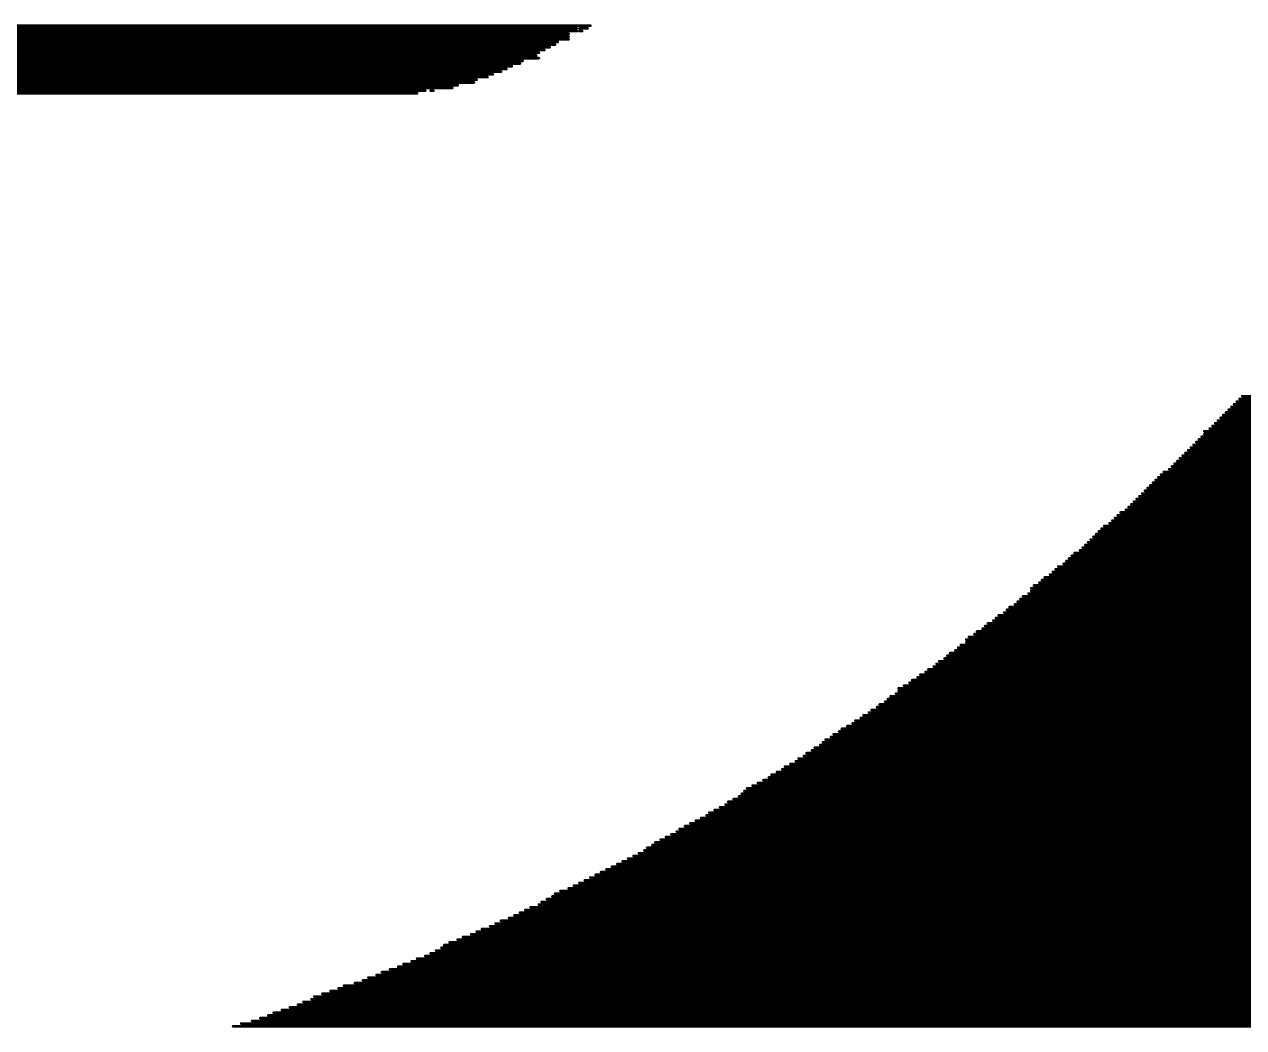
# Model space of a CAD drawing. Header units: millimetres. Extents: x 24.4 to 70.3, y 27.3 to 70.9.
# Drawn here: x 47.264 to 47.992, y 38.309 to 38.909 of the extents above; entities that cross this region are included whole.
import ezdxf

# ---------------------------------------------------------------- set-up
doc = ezdxf.new("R2010")
doc.units = ezdxf.units.MM
doc.layers.add('TopOverlay', color=2, linetype='Continuous')

msp = doc.modelspace()

# ---------------------------------------------------------------- linework, layer by layer
at = {"layer": 'TopOverlay', "const_width": 0.00162}
for points in [[(46.25638, 38.90794), (47.60214, 38.90794)], [(46.26123, 38.90633), (47.59406, 38.90633)], [(46.26123, 38.9047), (47.59406, 38.9047)], [(46.26446, 38.90309), (47.58921, 38.90309)], [(46.26608, 38.90147), (47.58921, 38.90147)], [(46.26608, 38.89987), (47.58921, 38.89987)], [(47.59567, 38.90633), (47.60052, 38.90633)], [(47.59567, 38.9047), (47.59729, 38.9047)], [(46.27254, 38.89824), (47.58275, 38.89824)], [(46.27416, 38.89664), (47.58113, 38.89664)], [(46.279, 38.89501), (47.5779, 38.89501)], [(46.28061, 38.8934), (47.57466, 38.8934)], [(46.28223, 38.89178), (47.57144, 38.89178)], [(46.28546, 38.89017), (47.56982, 38.89017)], [(46.28869, 38.88856), (47.57144, 38.88856)], [(46.29354, 38.88694), (47.56175, 38.88694)], [(46.29515, 38.88532), (47.56013, 38.88532)], [(46.3, 38.8837), (47.55528, 38.8837)], [(46.30323, 38.88209), (47.55206, 38.88209)], [(46.3097, 38.88047), (47.54882, 38.88047)], [(46.31131, 38.87886), (47.54397, 38.87886)], [(46.31454, 38.87724), (47.54074, 38.87724)], [(46.32101, 38.87563), (47.53428, 38.87563)], [(46.32423, 38.87402), (47.53266, 38.87402)], [(46.33392, 38.87239), (47.52298, 38.87239)], [(46.33392, 38.87078), (47.51974, 38.87078)], [(46.35009, 38.86917), (47.50359, 38.86917)], [(46.35655, 38.86755), (47.49874, 38.86755)], [(47.50682, 38.86917), (47.50843, 38.86917)], [(47.98663, 38.68176), (49.43901, 38.68176)], [(47.98825, 38.68338), (49.43901, 38.68338)], [(47.98987, 38.68498), (49.43901, 38.68498)], [(47.99148, 38.68661), (49.43901, 38.68661)], [(47.98017, 38.6753), (49.43901, 38.6753)], [(47.9818, 38.67691), (49.43901, 38.67691)], [(47.9834, 38.67853), (49.43901, 38.67853)], [(47.98502, 38.68014), (49.43901, 38.68014)], [(47.9721, 38.66722), (49.43901, 38.66722)], [(47.97371, 38.66883), (49.43901, 38.66883)], [(47.97532, 38.67045), (49.43901, 38.67045)], [(47.97694, 38.67206), (49.43901, 38.67206)], [(47.97855, 38.67367), (49.43901, 38.67367)], [(47.96563, 38.66076), (49.43901, 38.66076)], [(47.96725, 38.66237), (49.43901, 38.66237)], [(47.96887, 38.66561), (49.43901, 38.66561)], [(47.96887, 38.66399), (49.43901, 38.66399)], [(47.95755, 38.65267), (49.43901, 38.65267)], [(47.95918, 38.65429), (49.43901, 38.65429)], [(47.96079, 38.65591), (49.43901, 38.65591)], [(47.9624, 38.65752), (49.43901, 38.65752)], [(47.96402, 38.65914), (49.43901, 38.65914)], [(47.9511, 38.64622), (49.43901, 38.64622)], [(47.95271, 38.64783), (49.43901, 38.64783)], [(47.95432, 38.64946), (49.43901, 38.64946)], [(47.95594, 38.65106), (49.43901, 38.65106)], [(47.9414, 38.63814), (49.43901, 38.63814)], [(47.94302, 38.63975), (49.43901, 38.63975)], [(47.94463, 38.64137), (49.43901, 38.64137)], [(47.94787, 38.64299), (49.43901, 38.64299)], [(47.94947, 38.64461), (49.43901, 38.64461)], [(47.93493, 38.63168), (49.43901, 38.63168)], [(47.93655, 38.6333), (49.43901, 38.6333)], [(47.93817, 38.6349), (49.43901, 38.6349)], [(47.93978, 38.63652), (49.43901, 38.63652)], [(47.92686, 38.6236), (49.43901, 38.6236)], [(47.92848, 38.62521), (49.43901, 38.62521)], [(47.93009, 38.62683), (49.43901, 38.62683)], [(47.93171, 38.62845), (49.43901, 38.62845)], [(47.93332, 38.63006), (49.43901, 38.63006)], [(47.91878, 38.61714), (49.43901, 38.61714)], [(47.92202, 38.61875), (49.43901, 38.61875)], [(47.92363, 38.62037), (49.43901, 38.62037)], [(47.92524, 38.62199), (49.43901, 38.62199)], [(47.90908, 38.60906), (49.43901, 38.60906)], [(47.91233, 38.61067), (49.43901, 38.61067)], [(47.91394, 38.61228), (49.43901, 38.61228)], [(47.91555, 38.6139), (49.43901, 38.6139)], [(47.91717, 38.61552), (49.43901, 38.61552)], [(47.90263, 38.6026), (49.43901, 38.6026)], [(47.90425, 38.60422), (49.43901, 38.60422)], [(47.90587, 38.60582), (49.43901, 38.60582)], [(47.90748, 38.60744), (49.43901, 38.60744)], [(47.89455, 38.59451), (49.43901, 38.59451)], [(47.89616, 38.59614), (49.43901, 38.59614)], [(47.89778, 38.59775), (49.43901, 38.59775)], [(47.8994, 38.59937), (49.43901, 38.59937)], [(47.90103, 38.60098), (49.43901, 38.60098)], [(47.88647, 38.58806), (49.43901, 38.58806)], [(47.88809, 38.58967), (49.43901, 38.58967)], [(47.88971, 38.59128), (49.43901, 38.59128)], [(47.89132, 38.59292), (49.43901, 38.59292)], [(47.87677, 38.57999), (49.43901, 38.57999)], [(47.87839, 38.5816), (49.43901, 38.5816)], [(47.88001, 38.5832), (49.43901, 38.5832)], [(47.88162, 38.58482), (49.43901, 38.58482)], [(47.88485, 38.58645), (49.43901, 38.58645)], [(47.8671, 38.57352), (49.43901, 38.57352)], [(47.87032, 38.57514), (49.43901, 38.57514)], [(47.87194, 38.57675), (49.43901, 38.57675)], [(47.87354, 38.57836), (49.43901, 38.57836)], [(47.85901, 38.56545), (49.43901, 38.56545)], [(47.86063, 38.56706), (49.43901, 38.56706)], [(47.86385, 38.56867), (49.43901, 38.56867)], [(47.86547, 38.5719), (49.43901, 38.5719)], [(47.86547, 38.57028), (49.43901, 38.57028)], [(47.85092, 38.55897), (49.43901, 38.55897)], [(47.85254, 38.5606), (49.43901, 38.5606)], [(47.85577, 38.5622), (49.43901, 38.5622)], [(47.85739, 38.56382), (49.43901, 38.56382)], [(47.83962, 38.55089), (49.43901, 38.55089)], [(47.84285, 38.55251), (49.43901, 38.55251)], [(47.84447, 38.55413), (49.43901, 38.55413)], [(47.84607, 38.55575), (49.43901, 38.55575)], [(47.84931, 38.55735), (49.43901, 38.55735)], [(47.83155, 38.54443), (49.43901, 38.54443)], [(47.83316, 38.54606), (49.43901, 38.54606)], [(47.83639, 38.54767), (49.43901, 38.54767)], [(47.83801, 38.54929), (49.43901, 38.54929)], [(47.82186, 38.53636), (49.43901, 38.53636)], [(47.82347, 38.53797), (49.43901, 38.53797)], [(47.82669, 38.54122), (49.43901, 38.54122)], [(47.82669, 38.53959), (49.43901, 38.53959)], [(47.82831, 38.54283), (49.43901, 38.54283)], [(47.81377, 38.5299), (49.43901, 38.5299)], [(47.81539, 38.53151), (49.43901, 38.53151)], [(47.81701, 38.53312), (49.43901, 38.53312)], [(47.82023, 38.53474), (49.43901, 38.53474)], [(47.80247, 38.52183), (49.43901, 38.52183)], [(47.80408, 38.52344), (49.43901, 38.52344)], [(47.8073, 38.52506), (49.43901, 38.52506)], [(47.80892, 38.52666), (49.43901, 38.52666)], [(47.81053, 38.52829), (49.43901, 38.52829)], [(47.79277, 38.51537), (49.43901, 38.51537)], [(47.7944, 38.51696), (49.43901, 38.51696)], [(47.79762, 38.5186), (49.43901, 38.5186)], [(47.79924, 38.52022), (49.43901, 38.52022)], [(47.78147, 38.50728), (49.43901, 38.50728)], [(47.78469, 38.50889), (49.43901, 38.50889)], [(47.78632, 38.51212), (49.43901, 38.51212)], [(47.78632, 38.51051), (49.43901, 38.51051)], [(47.78954, 38.51373), (49.43901, 38.51373)], [(47.77338, 38.50082), (49.43901, 38.50082)], [(47.77501, 38.50244), (49.43901, 38.50244)], [(47.77823, 38.50405), (49.43901, 38.50405)], [(47.77985, 38.50566), (49.43901, 38.50566)], [(47.76047, 38.49275), (49.43901, 38.49275)], [(47.76369, 38.49436), (49.43901, 38.49436)], [(47.76531, 38.49597), (49.43901, 38.49597)], [(47.76854, 38.4976), (49.43901, 38.4976)], [(47.77016, 38.4992), (49.43901, 38.4992)], [(47.75076, 38.48628), (49.43901, 38.48628)], [(47.75238, 38.4879), (49.43901, 38.4879)], [(47.75562, 38.48951), (49.43901, 38.48951)], [(47.75885, 38.49113), (49.43901, 38.49113)], [(47.73946, 38.47821), (49.43901, 38.47821)], [(47.74107, 38.47981), (49.43901, 38.47981)], [(47.74269, 38.48142), (49.43901, 38.48142)], [(47.74592, 38.48306), (49.43901, 38.48306)], [(47.74754, 38.48466), (49.43901, 38.48466)], [(47.72977, 38.47174), (49.43901, 38.47174)], [(47.73137, 38.47334), (49.43901, 38.47334)], [(47.73461, 38.47497), (49.43901, 38.47497)], [(47.73622, 38.47659), (49.43901, 38.47659)], [(47.71684, 38.46366), (49.43901, 38.46366)], [(47.71845, 38.46527), (49.43901, 38.46527)], [(47.72168, 38.4669), (49.43901, 38.4669)], [(47.72492, 38.46851), (49.43901, 38.46851)], [(47.72654, 38.47013), (49.43901, 38.47013)], [(47.70553, 38.45721), (49.43901, 38.45721)], [(47.70876, 38.45881), (49.43901, 38.45881)], [(47.71037, 38.46044), (49.43901, 38.46044)], [(47.71362, 38.46205), (49.43901, 38.46205)], [(47.69261, 38.44912), (49.43901, 38.44912)], [(47.69422, 38.45074), (49.43901, 38.45074)], [(47.69584, 38.45236), (49.43901, 38.45236)], [(47.69907, 38.45396), (49.43901, 38.45396)], [(47.7023, 38.45558), (49.43901, 38.45558)], [(47.68291, 38.44266), (49.43901, 38.44266)], [(47.68452, 38.44427), (49.43901, 38.44427)], [(47.68776, 38.44589), (49.43901, 38.44589)], [(47.69099, 38.4475), (49.43901, 38.4475)], [(47.66837, 38.43458), (49.43901, 38.43458)], [(47.6716, 38.4362), (49.43901, 38.4362)], [(47.67322, 38.43782), (49.43901, 38.43782)], [(47.67646, 38.43943), (49.43901, 38.43943)], [(47.67968, 38.44104), (49.43901, 38.44104)], [(47.65545, 38.42812), (49.43901, 38.42812)], [(47.65868, 38.42973), (49.43901, 38.42973)], [(47.66191, 38.43136), (49.43901, 38.43136)], [(47.66515, 38.43297), (49.43901, 38.43297)], [(47.64091, 38.42005), (49.43901, 38.42005)], [(47.64414, 38.42166), (49.43901, 38.42166)], [(47.64737, 38.42328), (49.43901, 38.42328)], [(47.65061, 38.42489), (49.43901, 38.42489)], [(47.65383, 38.42651), (49.43901, 38.42651)], [(47.63122, 38.41358), (49.43901, 38.41358)], [(47.63445, 38.41519), (49.43901, 38.41519)], [(47.63607, 38.41681), (49.43901, 38.41681)], [(47.6393, 38.41843), (49.43901, 38.41843)], [(47.61506, 38.4055), (49.43901, 38.4055)], [(47.61829, 38.40713), (49.43901, 38.40713)], [(47.62152, 38.40874), (49.43901, 38.40874)], [(47.62476, 38.41034), (49.43901, 38.41034)], [(47.62798, 38.41196), (49.43901, 38.41196)], [(47.60214, 38.39904), (49.43901, 38.39904)], [(47.60536, 38.40065), (49.43901, 38.40065)], [(47.60859, 38.40227), (49.43901, 38.40227)], [(47.61183, 38.40389), (49.43901, 38.40389)], [(47.58436, 38.39096), (49.43901, 38.39096)], [(47.58921, 38.39257), (49.43901, 38.39257)], [(47.59245, 38.39419), (49.43901, 38.39419)], [(47.59567, 38.3958), (49.43901, 38.3958)], [(47.5989, 38.39742), (49.43901, 38.39742)], [(47.57306, 38.3845), (49.43901, 38.3845)], [(47.57629, 38.38612), (49.43901, 38.38612)], [(47.57952, 38.38774), (49.43901, 38.38774)], [(47.58113, 38.38935), (49.43901, 38.38935)], [(47.5569, 38.37642), (49.43901, 38.37642)], [(47.56013, 38.37804), (49.43901, 38.37804)], [(47.56336, 38.37965), (49.43901, 38.37965)], [(47.56659, 38.38127), (49.43901, 38.38127)], [(47.57144, 38.38289), (49.43901, 38.38289)], [(47.54237, 38.36995), (49.43901, 38.36995)], [(47.54559, 38.37157), (49.43901, 38.37157)], [(47.54882, 38.37319), (49.43901, 38.37319)], [(47.55367, 38.37481), (49.43901, 38.37481)], [(47.52298, 38.36189), (49.43901, 38.36189)], [(47.5262, 38.3635), (49.43901, 38.3635)], [(47.53105, 38.36511), (49.43901, 38.36511)], [(47.53428, 38.36673), (49.43901, 38.36673)], [(47.53751, 38.36834), (49.43901, 38.36834)], [(47.50682, 38.3538), (49.43901, 38.3538)], [(47.51005, 38.35542), (49.43901, 38.35542)], [(47.51327, 38.35704), (49.43901, 38.35704)], [(47.5149, 38.35866), (49.43901, 38.35866)], [(47.51812, 38.36026), (49.43901, 38.36026)], [(47.49067, 38.34734), (49.43901, 38.34734)], [(47.49551, 38.34895), (49.43901, 38.34895)], [(47.49874, 38.35057), (49.43901, 38.35057)], [(47.50359, 38.35219), (49.43901, 38.35219)], [(47.46966, 38.33926), (49.43901, 38.33926)], [(47.4745, 38.34088), (49.43901, 38.34088)], [(47.47774, 38.3425), (49.43901, 38.3425)], [(47.48259, 38.34411), (49.43901, 38.34411)], [(47.48743, 38.34572), (49.43901, 38.34572)], [(47.4519, 38.3328), (49.43901, 38.3328)], [(47.45511, 38.33442), (49.43901, 38.33442)], [(47.46159, 38.33603), (49.43901, 38.33603)], [(47.46643, 38.33766), (49.43901, 38.33766)], [(47.43089, 38.32473), (49.43901, 38.32473)], [(47.43574, 38.32634), (49.43901, 38.32634)], [(47.43735, 38.32795), (49.43901, 38.32795)], [(47.44219, 38.32957), (49.43901, 38.32957)], [(47.44704, 38.33119), (49.43901, 38.33119)], [(47.41311, 38.31825), (49.43901, 38.31825)], [(47.41797, 38.31987), (49.43901, 38.31987)], [(47.4228, 38.32149), (49.43901, 38.32149)], [(47.42765, 38.32311), (49.43901, 38.32311)], [(47.38889, 38.31019), (49.43901, 38.31019)], [(47.39373, 38.3118), (49.43901, 38.3118)], [(47.40019, 38.31341), (49.43901, 38.31341)], [(47.40504, 38.31503), (49.43901, 38.31503)], [(47.40988, 38.31665), (49.43901, 38.31665)]]:
    msp.add_lwpolyline(points, dxfattribs=at)
at = {"layer": 'TopOverlay', "const_width": 0.000808}
for points in [[(47.60174, 38.90794, 1), (47.60255, 38.90794, 1)], [(47.58881, 38.90309, 1), (47.58961, 38.90309, 1)], [(47.58881, 38.90147, 1), (47.58961, 38.90147, 1)], [(47.58881, 38.89987, 1), (47.58961, 38.89987, 1)], [(47.59365, 38.90633, 1), (47.59446, 38.90633, 1)], [(47.59365, 38.9047, 1), (47.59446, 38.9047, 1)], [(47.59526, 38.90633, 1), (47.59607, 38.90633, 1)], [(47.59526, 38.9047, 1), (47.59607, 38.9047, 1)], [(47.59689, 38.9047, 1), (47.59769, 38.9047, 1)], [(47.60012, 38.90633, 1), (47.60092, 38.90633, 1)], [(47.57426, 38.8934, 1), (47.57507, 38.8934, 1)], [(47.57749, 38.89501, 1), (47.5783, 38.89501, 1)], [(47.58073, 38.89664, 1), (47.58153, 38.89664, 1)], [(47.58235, 38.89824, 1), (47.58315, 38.89824, 1)], [(47.55972, 38.88532, 1), (47.56053, 38.88532, 1)], [(47.56134, 38.88694, 1), (47.56215, 38.88694, 1)], [(47.56942, 38.89017, 1), (47.57023, 38.89017, 1)], [(47.57104, 38.89178, 1), (47.57185, 38.89178, 1)], [(47.57104, 38.88856, 1), (47.57185, 38.88856, 1)], [(47.54357, 38.87886, 1), (47.54437, 38.87886, 1)], [(47.54842, 38.88047, 1), (47.54922, 38.88047, 1)], [(47.55166, 38.88209, 1), (47.55247, 38.88209, 1)], [(47.55488, 38.8837, 1), (47.55568, 38.8837, 1)], [(47.51933, 38.87078, 1), (47.52014, 38.87078, 1)], [(47.52257, 38.87239, 1), (47.52338, 38.87239, 1)], [(47.53226, 38.87402, 1), (47.53307, 38.87402, 1)], [(47.53387, 38.87563, 1), (47.53468, 38.87563, 1)], [(47.54034, 38.87724, 1), (47.54115, 38.87724, 1)], [(47.49834, 38.86755, 1), (47.49914, 38.86755, 1)], [(47.50319, 38.86917, 1), (47.50399, 38.86917, 1)], [(47.50641, 38.86917, 1), (47.50722, 38.86917, 1)], [(47.50803, 38.86917, 1), (47.50884, 38.86917, 1)], [(47.98623, 38.68176, 1), (47.98704, 38.68176, 1)], [(47.98784, 38.68338, 1), (47.98865, 38.68338, 1)], [(47.98947, 38.68498, 1), (47.99027, 38.68498, 1)], [(47.99108, 38.68661, 1), (47.99189, 38.68661, 1)], [(47.97977, 38.6753, 1), (47.98057, 38.6753, 1)], [(47.9814, 38.67691, 1), (47.98221, 38.67691, 1)], [(47.983, 38.67853, 1), (47.98381, 38.67853, 1)], [(47.98462, 38.68014, 1), (47.98543, 38.68014, 1)], [(47.97169, 38.66722, 1), (47.9725, 38.66722, 1)], [(47.97331, 38.66883, 1), (47.97411, 38.66883, 1)], [(47.97492, 38.67045, 1), (47.97573, 38.67045, 1)], [(47.97653, 38.67206, 1), (47.97734, 38.67206, 1)], [(47.97815, 38.67367, 1), (47.97896, 38.67367, 1)], [(47.96523, 38.66076, 1), (47.96604, 38.66076, 1)], [(47.96684, 38.66237, 1), (47.96765, 38.66237, 1)], [(47.96847, 38.66561, 1), (47.96927, 38.66561, 1)], [(47.96847, 38.66399, 1), (47.96927, 38.66399, 1)], [(47.95715, 38.65267, 1), (47.95795, 38.65267, 1)], [(47.95877, 38.65429, 1), (47.95958, 38.65429, 1)], [(47.96038, 38.65591, 1), (47.96119, 38.65591, 1)], [(47.962, 38.65752, 1), (47.96281, 38.65752, 1)], [(47.96362, 38.65914, 1), (47.96443, 38.65914, 1)], [(47.95069, 38.64622, 1), (47.9515, 38.64622, 1)], [(47.9523, 38.64783, 1), (47.95311, 38.64783, 1)], [(47.95391, 38.64946, 1), (47.95472, 38.64946, 1)], [(47.95554, 38.65106, 1), (47.95634, 38.65106, 1)], [(47.941, 38.63814, 1), (47.9418, 38.63814, 1)], [(47.94261, 38.63975, 1), (47.94342, 38.63975, 1)], [(47.94423, 38.64137, 1), (47.94504, 38.64137, 1)], [(47.94746, 38.64299, 1), (47.94827, 38.64299, 1)], [(47.94907, 38.64461, 1), (47.94988, 38.64461, 1)], [(47.93453, 38.63168, 1), (47.93534, 38.63168, 1)], [(47.93615, 38.6333, 1), (47.93696, 38.6333, 1)], [(47.93777, 38.6349, 1), (47.93857, 38.6349, 1)], [(47.93938, 38.63652, 1), (47.94019, 38.63652, 1)], [(47.92645, 38.6236, 1), (47.92726, 38.6236, 1)], [(47.92808, 38.62521, 1), (47.92888, 38.62521, 1)], [(47.92968, 38.62683, 1), (47.93049, 38.62683, 1)], [(47.93131, 38.62845, 1), (47.93211, 38.62845, 1)], [(47.93292, 38.63006, 1), (47.93373, 38.63006, 1)], [(47.91838, 38.61714, 1), (47.91919, 38.61714, 1)], [(47.92161, 38.61875, 1), (47.92242, 38.61875, 1)], [(47.92323, 38.62037, 1), (47.92404, 38.62037, 1)], [(47.92484, 38.62199, 1), (47.92564, 38.62199, 1)], [(47.90868, 38.60906, 1), (47.90949, 38.60906, 1)], [(47.91192, 38.61067, 1), (47.91273, 38.61067, 1)], [(47.91353, 38.61228, 1), (47.91434, 38.61228, 1)], [(47.91515, 38.6139, 1), (47.91595, 38.6139, 1)], [(47.91676, 38.61552, 1), (47.91757, 38.61552, 1)], [(47.90223, 38.6026, 1), (47.90303, 38.6026, 1)], [(47.90384, 38.60422, 1), (47.90465, 38.60422, 1)], [(47.90546, 38.60582, 1), (47.90627, 38.60582, 1)], [(47.90707, 38.60744, 1), (47.90788, 38.60744, 1)], [(47.89414, 38.59451, 1), (47.89495, 38.59451, 1)], [(47.89576, 38.59614, 1), (47.89657, 38.59614, 1)], [(47.89737, 38.59775, 1), (47.89818, 38.59775, 1)], [(47.89899, 38.59937, 1), (47.8998, 38.59937, 1)], [(47.90063, 38.60098, 1), (47.90144, 38.60098, 1)], [(47.88606, 38.58806, 1), (47.88687, 38.58806, 1)], [(47.88769, 38.58967, 1), (47.88849, 38.58967, 1)], [(47.8893, 38.59128, 1), (47.89011, 38.59128, 1)], [(47.89092, 38.59292, 1), (47.89172, 38.59292, 1)], [(47.87637, 38.57999, 1), (47.87718, 38.57999, 1)], [(47.87799, 38.5816, 1), (47.87879, 38.5816, 1)], [(47.87961, 38.5832, 1), (47.88042, 38.5832, 1)], [(47.88122, 38.58482, 1), (47.88203, 38.58482, 1)], [(47.88445, 38.58645, 1), (47.88526, 38.58645, 1)], [(47.86669, 38.57352, 1), (47.8675, 38.57352, 1)], [(47.86991, 38.57514, 1), (47.87072, 38.57514, 1)], [(47.87153, 38.57675, 1), (47.87234, 38.57675, 1)], [(47.87314, 38.57836, 1), (47.87395, 38.57836, 1)], [(47.85861, 38.56545, 1), (47.85941, 38.56545, 1)], [(47.86022, 38.56706, 1), (47.86103, 38.56706, 1)], [(47.86345, 38.56867, 1), (47.86426, 38.56867, 1)], [(47.86507, 38.5719, 1), (47.86587, 38.5719, 1)], [(47.86507, 38.57028, 1), (47.86587, 38.57028, 1)], [(47.85052, 38.55897, 1), (47.85133, 38.55897, 1)], [(47.85213, 38.5606, 1), (47.85294, 38.5606, 1)], [(47.85536, 38.5622, 1), (47.85617, 38.5622, 1)], [(47.85699, 38.56382, 1), (47.85779, 38.56382, 1)], [(47.83922, 38.55089, 1), (47.84003, 38.55089, 1)], [(47.84245, 38.55251, 1), (47.84326, 38.55251, 1)], [(47.84406, 38.55413, 1), (47.84487, 38.55413, 1)], [(47.84567, 38.55575, 1), (47.84648, 38.55575, 1)], [(47.8489, 38.55735, 1), (47.84971, 38.55735, 1)], [(47.83114, 38.54443, 1), (47.83195, 38.54443, 1)], [(47.83275, 38.54606, 1), (47.83356, 38.54606, 1)], [(47.83598, 38.54767, 1), (47.83679, 38.54767, 1)], [(47.83761, 38.54929, 1), (47.83841, 38.54929, 1)], [(47.82145, 38.53636, 1), (47.82226, 38.53636, 1)], [(47.82306, 38.53797, 1), (47.82387, 38.53797, 1)], [(47.82629, 38.54122, 1), (47.8271, 38.54122, 1)], [(47.82629, 38.53959, 1), (47.8271, 38.53959, 1)], [(47.82791, 38.54283, 1), (47.82871, 38.54283, 1)], [(47.81337, 38.5299, 1), (47.81417, 38.5299, 1)], [(47.81498, 38.53151, 1), (47.81579, 38.53151, 1)], [(47.8166, 38.53312, 1), (47.81741, 38.53312, 1)], [(47.81983, 38.53474, 1), (47.82064, 38.53474, 1)], [(47.80207, 38.52183, 1), (47.80287, 38.52183, 1)], [(47.80368, 38.52344, 1), (47.80449, 38.52344, 1)], [(47.8069, 38.52506, 1), (47.80771, 38.52506, 1)], [(47.80852, 38.52666, 1), (47.80933, 38.52666, 1)], [(47.81013, 38.52829, 1), (47.81094, 38.52829, 1)], [(47.79236, 38.51537, 1), (47.79317, 38.51537, 1)], [(47.79399, 38.51696, 1), (47.7948, 38.51696, 1)], [(47.79721, 38.5186, 1), (47.79802, 38.5186, 1)], [(47.79884, 38.52022, 1), (47.79964, 38.52022, 1)], [(47.78106, 38.50728, 1), (47.78187, 38.50728, 1)], [(47.78429, 38.50889, 1), (47.7851, 38.50889, 1)], [(47.78591, 38.51212, 1), (47.78672, 38.51212, 1)], [(47.78591, 38.51051, 1), (47.78672, 38.51051, 1)], [(47.78913, 38.51373, 1), (47.78994, 38.51373, 1)], [(47.77298, 38.50082, 1), (47.77378, 38.50082, 1)], [(47.7746, 38.50244, 1), (47.77541, 38.50244, 1)], [(47.77783, 38.50405, 1), (47.77864, 38.50405, 1)], [(47.77944, 38.50566, 1), (47.78025, 38.50566, 1)], [(47.76006, 38.49275, 1), (47.76087, 38.49275, 1)], [(47.76329, 38.49436, 1), (47.76409, 38.49436, 1)], [(47.76491, 38.49597, 1), (47.76572, 38.49597, 1)], [(47.76814, 38.4976, 1), (47.76894, 38.4976, 1)], [(47.76976, 38.4992, 1), (47.77056, 38.4992, 1)], [(47.75035, 38.48628, 1), (47.75116, 38.48628, 1)], [(47.75197, 38.4879, 1), (47.75278, 38.4879, 1)], [(47.75522, 38.48951, 1), (47.75602, 38.48951, 1)], [(47.75844, 38.49113, 1), (47.75925, 38.49113, 1)], [(47.73906, 38.47821, 1), (47.73987, 38.47821, 1)], [(47.74067, 38.47981, 1), (47.74147, 38.47981, 1)], [(47.74228, 38.48142, 1), (47.74309, 38.48142, 1)], [(47.74552, 38.48306, 1), (47.74633, 38.48306, 1)], [(47.74714, 38.48466, 1), (47.74794, 38.48466, 1)], [(47.72936, 38.47174, 1), (47.73017, 38.47174, 1)], [(47.73096, 38.47334, 1), (47.73177, 38.47334, 1)], [(47.73421, 38.47497, 1), (47.73502, 38.47497, 1)], [(47.73582, 38.47659, 1), (47.73663, 38.47659, 1)], [(47.71643, 38.46366, 1), (47.71724, 38.46366, 1)], [(47.71805, 38.46527, 1), (47.71886, 38.46527, 1)], [(47.72128, 38.4669, 1), (47.72208, 38.4669, 1)], [(47.72452, 38.46851, 1), (47.72532, 38.46851, 1)], [(47.72613, 38.47013, 1), (47.72694, 38.47013, 1)], [(47.70513, 38.45721, 1), (47.70594, 38.45721, 1)], [(47.70836, 38.45881, 1), (47.70917, 38.45881, 1)], [(47.70997, 38.46044, 1), (47.71078, 38.46044, 1)], [(47.71321, 38.46205, 1), (47.71402, 38.46205, 1)], [(47.6922, 38.44912, 1), (47.69301, 38.44912, 1)], [(47.69382, 38.45074, 1), (47.69462, 38.45074, 1)], [(47.69543, 38.45236, 1), (47.69624, 38.45236, 1)], [(47.69867, 38.45396, 1), (47.69947, 38.45396, 1)], [(47.7019, 38.45558, 1), (47.70271, 38.45558, 1)], [(47.68251, 38.44266, 1), (47.68332, 38.44266, 1)], [(47.68412, 38.44427, 1), (47.68493, 38.44427, 1)], [(47.68736, 38.44589, 1), (47.68817, 38.44589, 1)], [(47.69059, 38.4475, 1), (47.6914, 38.4475, 1)], [(47.66797, 38.43458, 1), (47.66878, 38.43458, 1)], [(47.6712, 38.4362, 1), (47.67201, 38.4362, 1)], [(47.67282, 38.43782, 1), (47.67362, 38.43782, 1)], [(47.67605, 38.43943, 1), (47.67686, 38.43943, 1)], [(47.67928, 38.44104, 1), (47.68008, 38.44104, 1)], [(47.65505, 38.42812, 1), (47.65586, 38.42812, 1)], [(47.65828, 38.42973, 1), (47.65909, 38.42973, 1)], [(47.66151, 38.43136, 1), (47.66232, 38.43136, 1)], [(47.66475, 38.43297, 1), (47.66555, 38.43297, 1)], [(47.64051, 38.42005, 1), (47.64131, 38.42005, 1)], [(47.64374, 38.42166, 1), (47.64454, 38.42166, 1)], [(47.64697, 38.42328, 1), (47.64778, 38.42328, 1)], [(47.6502, 38.42489, 1), (47.65101, 38.42489, 1)], [(47.65342, 38.42651, 1), (47.65423, 38.42651, 1)], [(47.63081, 38.41358, 1), (47.63162, 38.41358, 1)], [(47.63405, 38.41519, 1), (47.63486, 38.41519, 1)], [(47.63566, 38.41681, 1), (47.63647, 38.41681, 1)], [(47.63889, 38.41843, 1), (47.6397, 38.41843, 1)], [(47.61466, 38.4055, 1), (47.61547, 38.4055, 1)], [(47.61789, 38.40713, 1), (47.6187, 38.40713, 1)], [(47.62111, 38.40874, 1), (47.62192, 38.40874, 1)], [(47.62436, 38.41034, 1), (47.62517, 38.41034, 1)], [(47.62758, 38.41196, 1), (47.62839, 38.41196, 1)], [(47.60174, 38.39904, 1), (47.60255, 38.39904, 1)], [(47.60496, 38.40065, 1), (47.60576, 38.40065, 1)], [(47.60819, 38.40227, 1), (47.60899, 38.40227, 1)], [(47.61142, 38.40389, 1), (47.61223, 38.40389, 1)], [(47.58396, 38.39096, 1), (47.58477, 38.39096, 1)], [(47.58881, 38.39257, 1), (47.58961, 38.39257, 1)], [(47.59205, 38.39419, 1), (47.59286, 38.39419, 1)], [(47.59526, 38.3958, 1), (47.59607, 38.3958, 1)], [(47.5985, 38.39742, 1), (47.59931, 38.39742, 1)], [(47.57266, 38.3845, 1), (47.57346, 38.3845, 1)], [(47.57588, 38.38612, 1), (47.57669, 38.38612, 1)], [(47.57912, 38.38774, 1), (47.57993, 38.38774, 1)], [(47.58073, 38.38935, 1), (47.58153, 38.38935, 1)], [(47.55649, 38.37642, 1), (47.5573, 38.37642, 1)], [(47.55972, 38.37804, 1), (47.56053, 38.37804, 1)], [(47.56296, 38.37965, 1), (47.56377, 38.37965, 1)], [(47.56619, 38.38127, 1), (47.567, 38.38127, 1)], [(47.57104, 38.38289, 1), (47.57185, 38.38289, 1)], [(47.54196, 38.36995, 1), (47.54277, 38.36995, 1)], [(47.54519, 38.37157, 1), (47.546, 38.37157, 1)], [(47.54842, 38.37319, 1), (47.54922, 38.37319, 1)], [(47.55327, 38.37481, 1), (47.55408, 38.37481, 1)], [(47.52257, 38.36189, 1), (47.52338, 38.36189, 1)], [(47.5258, 38.3635, 1), (47.52661, 38.3635, 1)], [(47.53065, 38.36511, 1), (47.53146, 38.36511, 1)], [(47.53387, 38.36673, 1), (47.53468, 38.36673, 1)], [(47.53711, 38.36834, 1), (47.53791, 38.36834, 1)], [(47.50641, 38.3538, 1), (47.50722, 38.3538, 1)], [(47.50965, 38.35542, 1), (47.51045, 38.35542, 1)], [(47.51287, 38.35704, 1), (47.51368, 38.35704, 1)], [(47.5145, 38.35866, 1), (47.51531, 38.35866, 1)], [(47.51772, 38.36026, 1), (47.51853, 38.36026, 1)], [(47.49027, 38.34734, 1), (47.49108, 38.34734, 1)], [(47.49511, 38.34895, 1), (47.49591, 38.34895, 1)], [(47.49834, 38.35057, 1), (47.49914, 38.35057, 1)], [(47.50319, 38.35219, 1), (47.50399, 38.35219, 1)], [(47.46925, 38.33926, 1), (47.47006, 38.33926, 1)], [(47.4741, 38.34088, 1), (47.4749, 38.34088, 1)], [(47.47733, 38.3425, 1), (47.47814, 38.3425, 1)], [(47.48219, 38.34411, 1), (47.483, 38.34411, 1)], [(47.48702, 38.34572, 1), (47.48783, 38.34572, 1)], [(47.45149, 38.3328, 1), (47.4523, 38.3328, 1)], [(47.45471, 38.33442, 1), (47.45552, 38.33442, 1)], [(47.46118, 38.33603, 1), (47.46199, 38.33603, 1)], [(47.46603, 38.33766, 1), (47.46683, 38.33766, 1)], [(47.43048, 38.32473, 1), (47.43129, 38.32473, 1)], [(47.43533, 38.32634, 1), (47.43614, 38.32634, 1)], [(47.43694, 38.32795, 1), (47.43775, 38.32795, 1)], [(47.44178, 38.32957, 1), (47.44259, 38.32957, 1)], [(47.44664, 38.33119, 1), (47.44745, 38.33119, 1)], [(47.4127, 38.31825, 1), (47.41351, 38.31825, 1)], [(47.41757, 38.31987, 1), (47.41838, 38.31987, 1)], [(47.4224, 38.32149, 1), (47.42321, 38.32149, 1)], [(47.42725, 38.32311, 1), (47.42806, 38.32311, 1)], [(47.38849, 38.31019, 1), (47.38929, 38.31019, 1)], [(47.39332, 38.3118, 1), (47.39413, 38.3118, 1)], [(47.39979, 38.31341, 1), (47.4006, 38.31341, 1)], [(47.40463, 38.31503, 1), (47.40544, 38.31503, 1)], [(47.40948, 38.31665, 1), (47.41029, 38.31665, 1)]]:
    msp.add_lwpolyline(points, format="xyb", close=True, dxfattribs=at)

doc.saveas('drawing.dxf')
